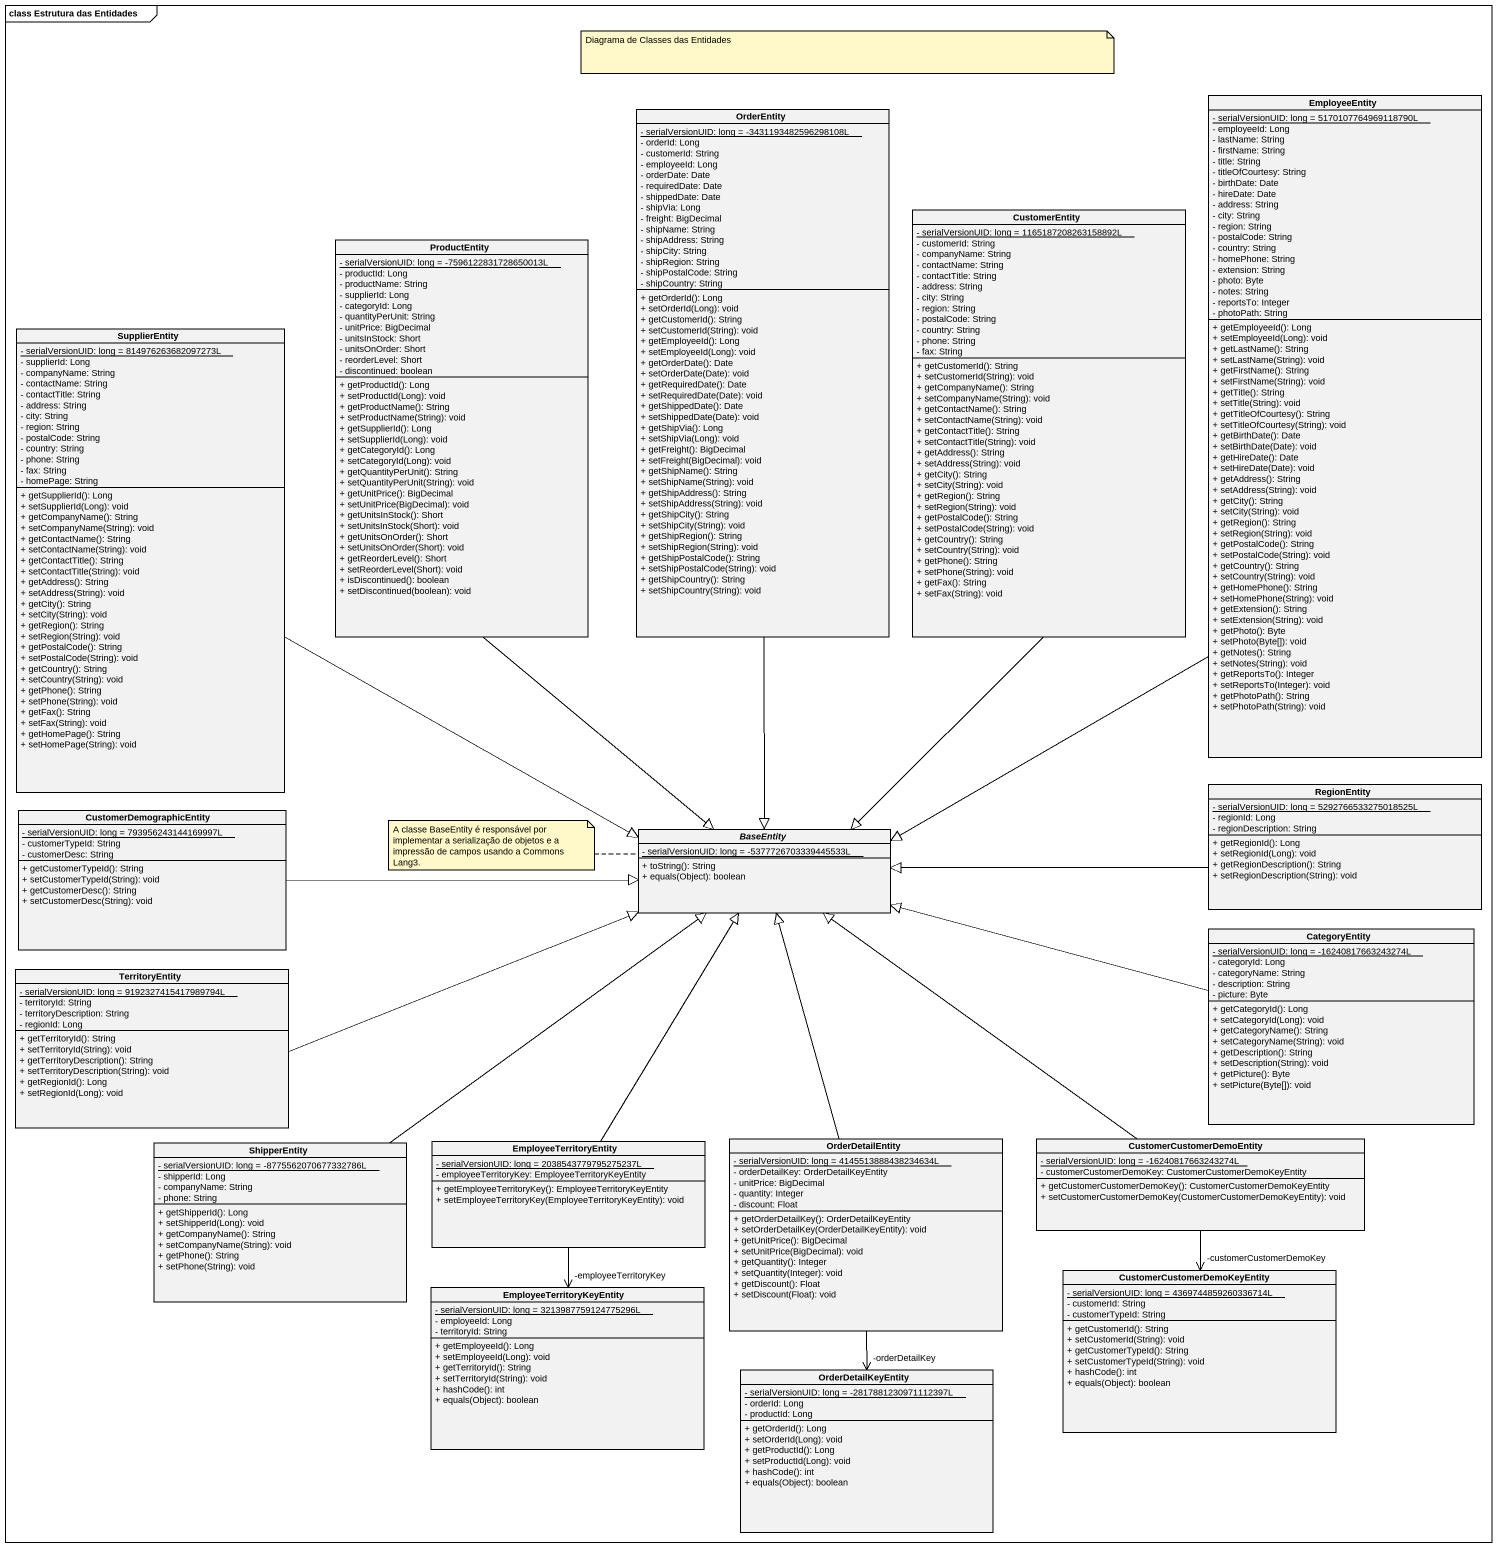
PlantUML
@startuml
mainframe class Estrutura das Entidades
hide circle
hide empty members
skinparam classAttributeIconSize 0
class EmployeeEntity {
  {static} - serialVersionUID: long = 5170107764969118790L
  - employeeId: Long
  - lastName: String
  - firstName: String
  - title: String
  - titleOfCourtesy: String
  - birthDate: Date
  - hireDate: Date
  - address: String
  - city: String
  - region: String
  - postalCode: String
  - country: String
  - homePhone: String
  - extension: String
  - photo: Byte
  - notes: String
  - reportsTo: Integer
  - photoPath: String
  + getEmployeeId(): Long
  + setEmployeeId(Long): void
  + getLastName(): String
  + setLastName(String): void
  + getFirstName(): String
  + setFirstName(String): void
  + getTitle(): String
  + setTitle(String): void
  + getTitleOfCourtesy(): String
  + setTitleOfCourtesy(String): void
  + getBirthDate(): Date
  + setBirthDate(Date): void
  + getHireDate(): Date
  + setHireDate(Date): void
  + getAddress(): String
  + setAddress(String): void
  + getCity(): String
  + setCity(String): void
  + getRegion(): String
  + setRegion(String): void
  + getPostalCode(): String
  + setPostalCode(String): void
  + getCountry(): String
  + setCountry(String): void
  + getHomePhone(): String
  + setHomePhone(String): void
  + getExtension(): String
  + setExtension(String): void
  + getPhoto(): Byte
  + setPhoto(Byte[]): void
  + getNotes(): String
  + setNotes(String): void
  + getReportsTo(): Integer
  + setReportsTo(Integer): void
  + getPhotoPath(): String
  + setPhotoPath(String): void
}
class OrderEntity {
  {static} - serialVersionUID: long = -3431193482596298108L
  - orderId: Long
  - customerId: String
  - employeeId: Long
  - orderDate: Date
  - requiredDate: Date
  - shippedDate: Date
  - shipVia: Long
  - freight: BigDecimal
  - shipName: String
  - shipAddress: String
  - shipCity: String
  - shipRegion: String
  - shipPostalCode: String
  - shipCountry: String
  + getOrderId(): Long
  + setOrderId(Long): void
  + getCustomerId(): String
  + setCustomerId(String): void
  + getEmployeeId(): Long
  + setEmployeeId(Long): void
  + getOrderDate(): Date
  + setOrderDate(Date): void
  + getRequiredDate(): Date
  + setRequiredDate(Date): void
  + getShippedDate(): Date
  + setShippedDate(Date): void
  + getShipVia(): Long
  + setShipVia(Long): void
  + getFreight(): BigDecimal
  + setFreight(BigDecimal): void
  + getShipName(): String
  + setShipName(String): void
  + getShipAddress(): String
  + setShipAddress(String): void
  + getShipCity(): String
  + setShipCity(String): void
  + getShipRegion(): String
  + setShipRegion(String): void
  + getShipPostalCode(): String
  + setShipPostalCode(String): void
  + getShipCountry(): String
  + setShipCountry(String): void
}
class CustomerEntity {
  {static} - serialVersionUID: long = 1165187208263158892L
  - customerId: String
  - companyName: String
  - contactName: String
  - contactTitle: String
  - address: String
  - city: String
  - region: String
  - postalCode: String
  - country: String
  - phone: String
  - fax: String
  + getCustomerId(): String
  + setCustomerId(String): void
  + getCompanyName(): String
  + setCompanyName(String): void
  + getContactName(): String
  + setContactName(String): void
  + getContactTitle(): String
  + setContactTitle(String): void
  + getAddress(): String
  + setAddress(String): void
  + getCity(): String
  + setCity(String): void
  + getRegion(): String
  + setRegion(String): void
  + getPostalCode(): String
  + setPostalCode(String): void
  + getCountry(): String
  + setCountry(String): void
  + getPhone(): String
  + setPhone(String): void
  + getFax(): String
  + setFax(String): void
}
class ProductEntity {
  {static} - serialVersionUID: long = -7596122831728650013L
  - productId: Long
  - productName: String
  - supplierId: Long
  - categoryId: Long
  - quantityPerUnit: String
  - unitPrice: BigDecimal
  - unitsInStock: Short
  - unitsOnOrder: Short
  - reorderLevel: Short
  - discontinued: boolean
  + getProductId(): Long
  + setProductId(Long): void
  + getProductName(): String
  + setProductName(String): void
  + getSupplierId(): Long
  + setSupplierId(Long): void
  + getCategoryId(): Long
  + setCategoryId(Long): void
  + getQuantityPerUnit(): String
  + setQuantityPerUnit(String): void
  + getUnitPrice(): BigDecimal
  + setUnitPrice(BigDecimal): void
  + getUnitsInStock(): Short
  + setUnitsInStock(Short): void
  + getUnitsOnOrder(): Short
  + setUnitsOnOrder(Short): void
  + getReorderLevel(): Short
  + setReorderLevel(Short): void
  + isDiscontinued(): boolean
  + setDiscontinued(boolean): void
}
class SupplierEntity {
  {static} - serialVersionUID: long = 814976263682097273L
  - supplierId: Long
  - companyName: String
  - contactName: String
  - contactTitle: String
  - address: String
  - city: String
  - region: String
  - postalCode: String
  - country: String
  - phone: String
  - fax: String
  - homePage: String
  + getSupplierId(): Long
  + setSupplierId(Long): void
  + getCompanyName(): String
  + setCompanyName(String): void
  + getContactName(): String
  + setContactName(String): void
  + getContactTitle(): String
  + setContactTitle(String): void
  + getAddress(): String
  + setAddress(String): void
  + getCity(): String
  + setCity(String): void
  + getRegion(): String
  + setRegion(String): void
  + getPostalCode(): String
  + setPostalCode(String): void
  + getCountry(): String
  + setCountry(String): void
  + getPhone(): String
  + setPhone(String): void
  + getFax(): String
  + setFax(String): void
  + getHomePage(): String
  + setHomePage(String): void
}
class RegionEntity {
  {static} - serialVersionUID: long = 5292766533275018525L
  - regionId: Long
  - regionDescription: String
  + getRegionId(): Long
  + setRegionId(Long): void
  + getRegionDescription(): String
  + setRegionDescription(String): void
}
class CustomerDemographicEntity {
  {static} - serialVersionUID: long = 793956243144169997L
  - customerTypeId: String
  - customerDesc: String
  + getCustomerTypeId(): String
  + setCustomerTypeId(String): void
  + getCustomerDesc(): String
  + setCustomerDesc(String): void
}
abstract class BaseEntity {
  {static} - serialVersionUID: long = -5377726703339445533L
  + toString(): String
  + equals(Object): boolean
}
class CategoryEntity {
  {static} - serialVersionUID: long = -16240817663243274L
  - categoryId: Long
  - categoryName: String
  - description: String
  - picture: Byte
  + getCategoryId(): Long
  + setCategoryId(Long): void
  + getCategoryName(): String
  + setCategoryName(String): void
  + getDescription(): String
  + setDescription(String): void
  + getPicture(): Byte
  + setPicture(Byte[]): void
}
class TerritoryEntity {
  {static} - serialVersionUID: long = 9192327415417989794L
  - territoryId: String
  - territoryDescription: String
  - regionId: Long
  + getTerritoryId(): String
  + setTerritoryId(String): void
  + getTerritoryDescription(): String
  + setTerritoryDescription(String): void
  + getRegionId(): Long
  + setRegionId(Long): void
}
class ShipperEntity {
  {static} - serialVersionUID: long = -8775562070677332786L
  - shipperId: Long
  - companyName: String
  - phone: String
  + getShipperId(): Long
  + setShipperId(Long): void
  + getCompanyName(): String
  + setCompanyName(String): void
  + getPhone(): String
  + setPhone(String): void
}
class EmployeeTerritoryEntity {
  {static} - serialVersionUID: long = 2038543779795275237L
  - employeeTerritoryKey: EmployeeTerritoryKeyEntity
  + getEmployeeTerritoryKey(): EmployeeTerritoryKeyEntity
  + setEmployeeTerritoryKey(EmployeeTerritoryKeyEntity): void
}
class OrderDetailEntity {
  {static} - serialVersionUID: long = 4145513888438234634L
  - orderDetailKey: OrderDetailKeyEntity
  - unitPrice: BigDecimal
  - quantity: Integer
  - discount: Float
  + getOrderDetailKey(): OrderDetailKeyEntity
  + setOrderDetailKey(OrderDetailKeyEntity): void
  + getUnitPrice(): BigDecimal
  + setUnitPrice(BigDecimal): void
  + getQuantity(): Integer
  + setQuantity(Integer): void
  + getDiscount(): Float
  + setDiscount(Float): void
}
class CustomerCustomerDemoEntity {
  {static} - serialVersionUID: long = -16240817663243274L
  - customerCustomerDemoKey: CustomerCustomerDemoKeyEntity
  + getCustomerCustomerDemoKey(): CustomerCustomerDemoKeyEntity
  + setCustomerCustomerDemoKey(CustomerCustomerDemoKeyEntity): void
}
class EmployeeTerritoryKeyEntity {
  {static} - serialVersionUID: long = 3213987759124775296L
  - employeeId: Long
  - territoryId: String
  + getEmployeeId(): Long
  + setEmployeeId(Long): void
  + getTerritoryId(): String
  + setTerritoryId(String): void
  + hashCode(): int
  + equals(Object): boolean
}
class "CustomerCustomerDemoKeyEntity" as CustomerCustomerDemoKeyEntit {
  {static} - serialVersionUID: long = 4369744859260336714L
  - customerId: String
  - customerTypeId: String
  + getCustomerId(): String
  + setCustomerId(String): void
  + getCustomerTypeId(): String
  + setCustomerTypeId(String): void
  + hashCode(): int
  + equals(Object): boolean
}
class OrderDetailKeyEntity {
  {static} - serialVersionUID: long = -2817881230971112397L
  - orderId: Long
  - productId: Long
  + getOrderId(): Long
  + setOrderId(Long): void
  + getProductId(): Long
  + setProductId(Long): void
  + hashCode(): int
  + equals(Object): boolean
}
EmployeeEntity --|> BaseEntity
OrderEntity --|> BaseEntity
CustomerEntity --|> BaseEntity
ProductEntity --|> BaseEntity
SupplierEntity -right-|> BaseEntity
RegionEntity -left-|> BaseEntity
CustomerDemographicEntity -right-|> BaseEntity
CategoryEntity -left-|> BaseEntity
TerritoryEntity -right-|> BaseEntity
ShipperEntity -up-|> BaseEntity
EmployeeTerritoryEntity -up-|> BaseEntity
EmployeeTerritoryEntity --> "-employeeTerritoryKey" EmployeeTerritoryKeyEntity
OrderDetailEntity -up-|> BaseEntity
OrderDetailEntity --> "-orderDetailKey" OrderDetailKeyEntity
CustomerCustomerDemoEntity -up-|> BaseEntity
CustomerCustomerDemoEntity --> "-customerCustomerDemoKey" CustomerCustomerDemoKeyEntit
note as N1
  Diagrama de Classes das Entidades
end note
note left of BaseEntity : A classe BaseEntity é responsável por implementar a serialização de objetos e a impressão de campos usando a Commons Lang3.
@enduml
